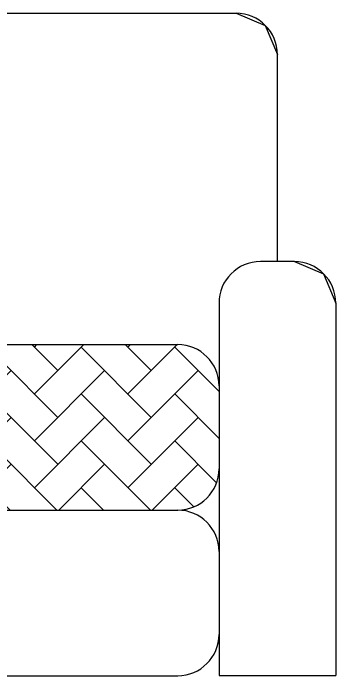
# Model space of a CAD drawing. Header units: inches. Extents: x 11.4 to 53.9, y 10.8 to 35.6.
# Drawn here: x 26.639 to 27.029, y 30.044 to 30.845 of the extents above; entities that cross this region are included whole.
import ezdxf

# ---------------------------------------------------------------- set-up
doc = ezdxf.new("R2010")
doc.units = ezdxf.units.IN
doc.header["$MEASUREMENT"] = 0
doc.layers.add('4', color=4, linetype='Continuous')
doc.layers.add('8', color=8, linetype='Continuous')

msp = doc.modelspace()

# ---------------------------------------------------------------- hatches: boundary and pattern name
at = {"layer": '8'}
h = msp.add_hatch(dxfattribs=at)
h.set_pattern_fill('AR-HBONE', color=256, scale=0.01, style=0)
h.set_pattern_definition([(45, (-110.23147, -1.293712), (4e-18, 0.056568542), [0.12, -0.04]), (135, (-110.203187, -1.265428), (4e-18, 0.056568542), [0.12, -0.04])])
h.paths.add_polyline_path([(26.83775, 30.24443, 0.414214), (26.88775, 30.29443), (26.88775, 30.39443, 0.414214), (26.83775, 30.44443), (24.09752, 30.44443, 0.414214), (24.04752, 30.39443), (24.04752, 30.29443, 0.414214), (24.09752, 30.24443)])

# ---------------------------------------------------------------- linework, layer by layer
at = {"layer": '4'}
for p, q in [((24.02752, 30.84454), (26.90837, 30.84454)), ((26.90837, 30.84454), (26.94372, 30.82989)), ((26.94372, 30.82989), (26.95837, 30.79454)), ((26.95837, 30.54454), (26.95837, 30.79454)), ((26.97898, 30.54454), (26.93775, 30.54454)), ((26.97898, 30.54454), (27.01433, 30.52989)), ((27.01433, 30.52989), (27.02898, 30.49454)), ((26.88775, 30.49454), (26.88775, 30.04454)), ((27.02898, 30.49454), (27.02898, 30.04454)), ((24.09752, 30.44443), (26.83775, 30.44443)), ((24.09752, 30.24443), (26.83775, 30.24443)), ((24.09752, 30.04443), (26.83775, 30.04443)), ((26.88775, 30.04454), (27.02898, 30.04454))]:
    msp.add_line(p, q, dxfattribs=at)
for centre, start, end in [((26.90837, 30.79454), 0, 90), ((26.93775, 30.49454), 90, 180), ((26.97898, 30.49454), 0, 90), ((26.83775, 30.39443), 0, 90), ((26.83775, 30.29443), 270, 0), ((26.83775, 30.19443), 0, 90), ((26.83775, 30.09443), 270, 0)]:
    msp.add_arc(centre, 0.05, start, end, dxfattribs=at)

doc.saveas('drawing.dxf')
